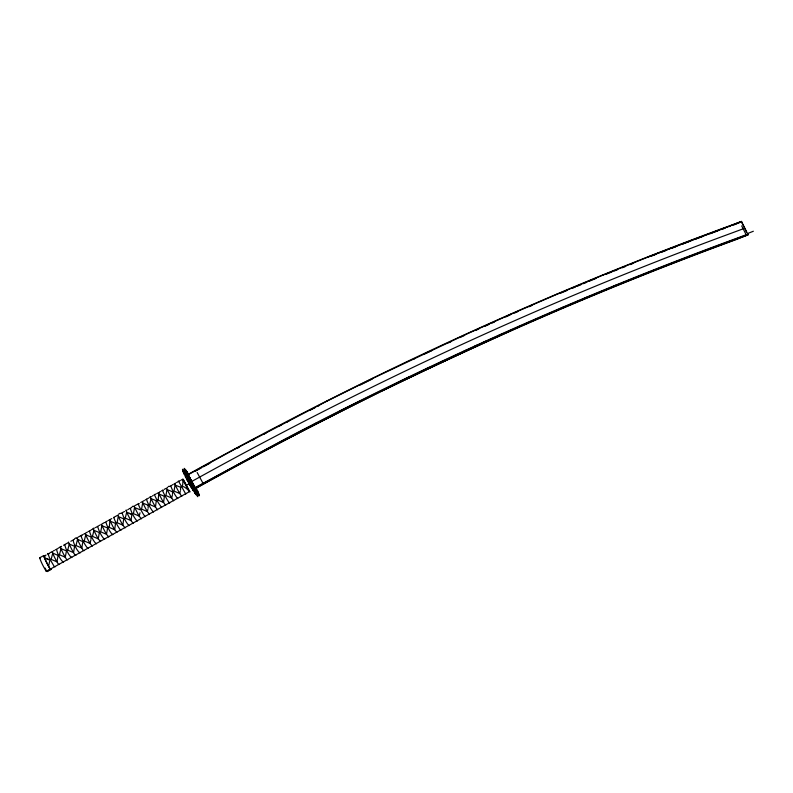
<?xml version="1.0" encoding="UTF-8"?>
<svg xmlns="http://www.w3.org/2000/svg" width="793" height="793" viewBox="0 0 793 793"><rect width="100%" height="100%" fill="white"/><g stroke="black" fill="none" stroke-linecap="round" stroke-linejoin="round"><path stroke-width="1.19" d="M180.546 490.223L180.586 487.189M164.409 496.18L163.566 502.524L157.648 499.937M172.537 493.752L172.507 491.68M156.3 500.69L155.458 507.034L149.53 504.457M148.142 508.254L148.172 505.2M131.886 514.26L131.033 520.634L125.076 518.047M123.718 518.8L122.865 525.174L116.888 522.587M115.53 523.35L114.678 529.734L108.7 527.147M107.451 529L106.48 534.294L108.76 536.97M90.947 539.121L91.096 537.148C89.708 536.118 83.602 534.66 85.485 533.174L87.28 532.182M94.456 528.098L93.177 528.356L93.871 530.289L99.323 532.579L98.263 538.863L92.266 536.286M76.415 538.11L77.278 537.733C75.335 539.22 81.481 540.697 82.859 541.728L81.798 548.032L75.771 545.445M68.515 542.045L69.179 544.008L74.611 546.308L73.531 552.622L74.899 554.912L75.94 555.249M52.566 551.452C50.455 552.959 56.7 554.485 58.067 555.506L56.977 561.84L50.921 559.263M66.265 551.898L65.264 557.231L59.217 554.654M49.681 561.117L48.561 566.42L50.048 568.75M182.073 486.575C183.917 483.581 181.488 475.126 184.511 481.738A15.156 1.318 60.7 0 1 188.922 490.044C192.798 495.962 185.582 485.722 181.924 486.446M180.279 491.323L179.743 493.524L174.004 491.065C174.321 488.964 175.521 484.017 174.807 483.591L175.57 483.066M173.697 500.799L171.585 497.954L165.915 495.556C166.252 493.444 167.422 488.508 166.758 488.052L167.521 487.536M157.807 500.066C158.937 499.055 158.342 490.728 159.096 492.849M149.689 504.576L151.076 498.628L150.204 496.696M147.875 509.354L147.329 511.564L141.56 509.096C141.967 506.945 143.047 502.028 142.532 501.503L144.296 500.522M141.342 518.82L139.102 516.035L133.412 513.626C133.848 511.455 134.889 506.549 134.423 506.003L133.581 506.38M125.254 518.156L126.692 512.169L125.849 510.216M117.077 522.706C117.562 520.515 118.524 515.609 118.167 515.034L115.441 516.451M108.889 527.256C110.118 526.076 109.384 517.958 110.495 519.841M107.333 527.9L102.178 525.789A15.008 2.448 60.7 0 0 106.48 534.294L100.681 531.816C101.217 529.595 102.109 524.698 101.851 524.084L100.998 524.46M92.464 536.385L93.97 530.339A15.027 2.567 60.7 0 0 98.263 538.863L100.572 541.53M84.227 540.965L85.763 534.908A15.037 2.686 60.7 0 0 90.035 543.443L84.018 540.866M75.979 545.544L77.526 539.478A15.047 2.805 60.6 0 0 81.798 548.032L83.156 550.322L84.167 550.669M67.722 550.144L69.278 544.057A15.067 2.924 60.6 0 0 73.531 552.622L67.504 550.045M59.435 554.743L61.021 548.637L66.126 550.808M51.148 559.352L52.744 553.236A15.087 3.172 60.6 0 0 56.977 561.84L58.345 564.13L59.435 564.438M194.107 489.737L193.363 487.14L193.165 488.032M185.82 473.718L185.195 472.45L185.78 473.143M184.343 472.965L183.897 472.132L184.402 473.312M172.468 494.723L171.665 498.014A14.908 1.507 60.7 0 1 167.264 489.648L172.656 491.809M140.004 512.774L139.191 516.094A14.958 1.973 60.7 0 1 134.84 507.649L140.034 509.73M90.868 540.102L89.936 543.393L92.375 546.09M196.595 492.364L190.558 482.332M191.599 485.058L192.114 484.781M731.513 225.45L741.475 221.425L748.126 234.807L735.805 239.704C549.42 308.08 368.914 392.119 195.465 488.627L187.951 474.492C361.846 378.092 542.759 294.153 729.51 225.856L741.475 221.425M185.384 473.619L185.255 472.836L189.656 480.925M188.427 478.328C186.613 477.941 190.28 478.784 188.397 479.141M186.405 472.489L186.533 473.748L186.464 472.43M186.068 472.678L185.621 470.467L186.177 472.569M105.34 522.151L105.905 521.744C106.034 523.995 110.019 533.005 112.844 534.69M113.498 517.621L114.688 516.957M129.774 508.591L130.33 508.184C130.567 510.573 134.612 519.068 137.278 521.08M147.171 498.936L145.169 499.947M162.694 490.223L161.326 490.976M178.247 481.688L178.425 480.945L185.77 494.079M47.828 554.079L49.037 553.405M68.198 542.67L63.499 545.277M72.559 540.35L73.125 539.934C73.025 542.164 77.03 551.571 80.053 552.959M74.948 538.467L75.682 537.971M120.219 513.249L118.682 514.102M132.203 506.687L132.927 506.192M168.136 486.743L168.859 486.258M130.964 507.926L131.697 507.421M155.25 494.445L155.993 493.94M179.416 481.034L180.15 480.528M73.769 539.676L74.522 539.161M82.73 534.601L78.051 537.198M106.54 521.487L107.283 520.981M126.305 510.514L127.078 509.988M151.384 496.497L149.778 497.389M187.307 478.566L187.435 479.23L187.019 478.585M44.299 556.032L46.103 555.031M58.048 548.31L61.596 546.337M95.467 527.632L97.172 526.691M104.517 522.508L102.634 523.558M128.079 509.532L128.952 508.947M152.385 496.031L153.257 495.456M176.571 482.61L177.434 482.035M70.855 541.292L71.737 540.707M83.691 534.175L84.633 533.55M92.821 529L90.927 530.051M108.235 520.545L111.803 518.563M140.757 502.494L141.689 501.88M156.935 493.514L158.699 492.532M165.925 488.429L164.062 489.459M181.091 480.102L182.846 479.131L189.487 491.64L50.623 568.968M51.704 551.829L49.79 552.89M192.758 486.694L192.897 486.119M192.273 487.279L192.312 488.508M192.828 486.02L193.532 487.992M188.179 478.803L189.061 478.219L188.09 476.88L193.631 488.458M44.785 556.081L43.625 555.625L39.65 557.826A16.673 3.687 60.6 0 0 46.153 571.158L51.168 569.037M195.296 490.51L194.364 488.706L195.157 490.411M50.712 569.156L46.728 571.366L45.102 568.046M51.277 569.364L47.302 571.575L46.153 571.158M196.228 490.907C197.626 494.624 195.921 491.71 193.026 486.674M195.316 489.34L198.835 495.179L195.306 489.142M194.563 490.143L195.237 489.767M195.95 489.578L195.019 490.58M195.98 489.836C198.627 493.543 194.235 487.536 196.149 489.737M196.109 490.51L195.524 490.292L197.596 493.058L196.426 490.887L196.456 491.402M195.227 490.768L196.337 490.153M196.515 490.421L196.02 491.313L195.068 489.856M196.714 490.758L196.02 491.154L195.078 489.618M194.582 489.975L195.921 492.066L195.574 490.808M197.378 492.75C194.919 489.182 199.102 497.221 197.07 492.225M196.634 492.245C198.498 492.066 194.969 487.864 196.337 490.361M196.426 492.879L197.794 493.95M194.9 492.631L196.069 493.613M196.357 491.561L197.457 494.138M198.399 493.732L198.676 494.257M198.716 495.119L197.507 493.563M187.158 473.57C189.349 477.723 183.946 467.394 187.584 473.302L188.03 474.204M187.317 476.92L188 476.543L184.373 469.882M186.702 474.363C183.163 467.464 188.536 478.466 186.077 472.608L186.514 472.39M187.584 473.302L186.642 472.212L187.703 474.264M186.92 474.184L186.117 474.432M192.114 481.926A19.389 1.586 60.7 0 0 189.834 477.782C187.931 476.623 182.43 465.689 186.077 472.608M186.504 475.235L187.178 474.858L184.531 470.328M186.96 475.889L189.061 478.219M188.764 479.656C188.278 477.158 186.979 478.645 188.903 478.863M188.764 477.634L189.021 479.002M188.427 478.139L187.842 478.357M188.09 478.942L188.625 478.575M190.726 482.233L190.082 481.886M186.157 485.375L189.537 483.492M190.469 483.334L190.756 482.689M191.222 483.552L190.865 484.146L190.974 483.056M191.311 484.929L191.569 484.087M184.68 469.654L186.147 471.845M194.9 487.725L287.69 437.617M195.068 488.101C368.695 391.504 549.39 307.397 735.963 238.951L748.017 234.47M195.247 488.419L241.756 462.884L306.722 428.666M188.08 474.749L234.589 449.344M194.82 471.468L201.303 467.929M203.454 466.75L209.937 463.211M234.54 449.353L327.231 401.01M236.909 448.501L239.07 447.361M252.005 440.502L254.156 439.362M263.861 434.227L266.022 433.077M278.958 426.228L281.119 425.088M288.791 437.052C433.365 361.558 582.558 294.818 735.696 238.643L746.173 234.748L741.693 225.896M314.167 424.215L316.367 423.085M308.923 427.526L334.2 414.511M288.047 438.311L380.353 391.544L472.251 347.988M286.62 422.263L288.821 421.133M309.736 410.397L315.237 407.572M317.438 406.442L319.638 405.312M360.29 384.992L372.373 378.985M339.444 411.289L360.28 400.911M327.192 401.04L373.404 378.073M373.315 378.132L465.461 334.596M412.915 359.487L415.106 358.436M401.902 380.521L409.565 376.834M381.344 391.038L415.254 374.683M420.726 372.046L518.087 327.37M423.968 354.253L431.808 350.605M448.61 342.804L450.86 341.763M459.821 337.6L464.301 335.528M425.98 368.923L429.34 367.357M440.531 362.143L443.882 360.577M464.024 351.2L466.264 350.159M159.462 492.017L160.464 491.551M135.197 505.488L139.072 503.426M53.349 550.917L54.37 550.441M172.111 484.989L173.052 484.563M147.904 498.43L148.856 497.994M124.521 511.505L122.201 512.694C122.38 515.093 126.424 523.658 129.15 525.61M99.115 525.511L100.067 525.075M465.283 334.686L511.366 314.018M475.483 330.493L478.843 328.986M484.434 326.478L488.904 324.476M492.265 322.969L494.495 321.968M505.686 316.952L510.157 314.95M474.095 346.551L477.445 345.044M483.026 342.526L486.377 341.02M498.668 335.498L502.019 333.992M173.974 483.958L174.807 483.591M169.385 486.505L170.198 486.149M120.823 513.458L121.646 513.101M88.152 531.597L88.985 531.231M55.252 549.856L56.085 549.49M511.148 314.127L557.201 294.193M514.627 312.997L517.978 311.55M529.149 306.713L532.5 305.265M561.166 308.08L563.397 307.119M517.849 327.459L563.853 307.515M556.944 294.322L602.997 275.112M560.502 293.212L567.362 290.347M571.931 288.444L575.361 287.016M577.651 286.065L581.081 284.637M583.37 283.676L586.8 282.249M589.09 281.297L595.949 278.442M585.105 298.039L588.525 296.612M563.575 307.615L609.579 288.404M98.362 526.027L97.727 526.284C97.807 528.525 101.791 537.634 104.666 539.25M90.184 530.567L89.54 530.824C89.559 533.065 93.554 542.273 96.478 543.81M57.294 548.825L56.65 549.083C56.432 551.294 60.456 560.919 63.569 562.138M171.377 485.494L170.753 485.752C171.278 488.082 175.332 496.249 177.731 498.559M602.69 275.26L648.743 256.754L729.679 226.074M606.239 274.2L611.948 271.91M614.238 270.998L617.658 269.62M622.227 267.786L625.657 266.408M630.227 264.575L633.657 263.207M613.653 286.184L617.073 284.806M609.252 288.523L655.256 270.016M753.35 231.239L747.968 233.4M648.396 256.922L694.083 239.308M651.935 255.921L655.365 254.603M662.214 251.956L665.644 250.638M672.494 247.991L675.914 246.673M682.773 244.026L690.762 240.943M654.899 270.155L700.913 252.352M743.219 228.79L732.772 232.666C546.149 301.023 365.375 385.041 191.648 481.52L188.496 475.413L191.807 481.678M736.747 239.05L748.126 234.807M695.213 238.881L728.113 226.699M741.643 221.643L729.253 226.273M695.322 239.199L703.262 236.264M710.072 233.737L718.012 230.793M721.412 229.534L724.822 228.275M733.921 224.915L741.207 221.842M700.506 252.511L736.073 239.298M729.352 226.59L730.462 226.193M735.636 239.456L737.193 238.891M44.874 556.27C40.899 556.18 49.156 560.076 49.543 560.027M46.242 558.55L48.432 559.243M129.16 513.438L131.321 514.132M39.65 557.826L40.235 558.054M48.968 553.901L47.828 553.425L50.227 559.65L54.241 566.519L55.302 566.737M60.813 546.863L60.268 546.625L61.021 548.637A15.077 3.043 60.6 0 0 65.264 557.231L66.632 559.521L67.692 559.838M64.897 544.504C64.739 546.724 68.743 556.24 71.816 557.538M81.857 535.642C78.834 533.62 86.705 548.964 88.271 548.379M197.1 491.878L195.474 488.904M180.735 487.318L175.332 485.167A14.889 1.388 60.7 0 0 179.743 493.524L181.756 496.319M164.567 496.309L159.175 494.138A14.918 1.626 60.7 0 0 163.566 502.524L165.628 505.29M156.459 500.809L151.076 498.628A14.928 1.735 60.7 0 0 155.458 507.034L157.549 509.79M148.341 505.329L142.968 503.139A14.948 1.854 60.7 0 0 147.329 511.564L149.451 514.3M132.064 514.379L126.692 512.169A14.968 2.092 60.7 0 0 131.033 520.634L133.214 523.34M123.896 518.909L118.534 516.699A14.988 2.21 60.7 0 0 122.865 525.174L125.076 527.88M115.719 523.459L110.366 521.239A14.998 2.329 60.7 0 0 114.678 529.734L116.928 532.42M183.005 469.585L182.469 469.278L182.955 471.429L185.641 477.059M184.531 469.506L186.791 474.055M114.529 517.502C111.714 515.153 119.634 530.586 121.002 530.15M138.874 503.991C136.198 501.473 144.207 516.877 145.397 516.56M146.536 499.184C146.893 501.553 150.948 509.909 153.505 512.05M163.09 490.54C160.533 487.784 168.671 503.277 169.672 503.049M186.296 475.176L186.424 475.592M196.416 490.252L193.819 486.327A18.903 1.517 60.7 0 1 188.675 476.662L187.217 473.827L188.347 475.007M195.861 490.104L196.624 491.313M195.613 489.767L196.168 490.391M195.227 488.785L195.96 489.479M186.623 474.155L187.227 474.739M185.255 469.575L184.551 469.04L187.346 476.117M203.335 483.859L197.17 472.529M193.482 487.447L190.687 482.828M195.058 490.342L194.424 489.628M195.276 489.995L195.484 490.52L194.364 488.706M197.685 493.732L199.083 495.03L197.556 490.639M184.154 470.18L184.739 470.873M185.621 470.467L186.484 471.657M187.544 477.703L187.981 478.189L187.485 477.138M196.803 491.006L197.744 492.879L195.445 488.26M184.353 470.596L185.582 472.36M184.848 471.587L184.184 470.685L184.62 471.686M192.64 486.813L192.193 486.168M194.652 492.78L196 494.673M196.089 491.967L196.763 492.691M185.968 473.986L186.543 474.739L186.305 474.164M185.701 469.862L189.002 474.977M187.356 472.41L184.154 468.336L187.217 476.028M195.782 493.524L196.267 494.217M192.907 486.466L191.856 484.612M192.649 485.703L191.737 484.275M195.405 490.897L195.752 491.164M188.724 478.407L187.753 477.069L188.169 478.348M192.986 490.193L197.794 496.676L197.764 495.962M186.771 472.737L187.257 473.48M190.578 482.441L189.904 481.371M195.375 490.837L195.921 492.066M196.684 491.501L196.357 490.966L197.001 492.076M192.828 486.159L199.479 495.734L196.198 487.844M193.145 490.589L189.18 483.73M195.247 490.629L194.791 489.866M187.009 474.957L184.363 470.427M197.12 491.412L195.841 489.757M196.139 491.224L188.328 478.001M191.123 483.324L188.863 479.2M190.925 482.759L193.403 487.368M190.578 482.947L191.202 484.027M196.198 492.413L196.664 493.226M193.819 488.488L194.563 489.777M185.275 472.469L186.821 475.245M185.106 472.559L186.652 475.344M191.172 487.328L187.158 480.152M185.81 475.027L186.147 475.622M48.67 566.46L44.458 557.836M190.35 484.503L190.925 485.514M186.087 474.501L187.267 476.633M189.031 480.806L190.29 483.115M186.87 473.56L187.217 474.214M191.767 485.048L192.788 486.991M186.028 474.026L186.375 474.68M195.375 491.382L195.683 491.947M191.906 487.17L192.402 488.141M187.911 480.132L188.417 481.083M188.972 480.171L189.408 481.004M190.657 483.373L191.202 484.404M185.572 476.068L186.058 476.989M197.001 493.841L197.427 494.663M188.427 478.853L189.21 480.707M186.811 472.122L187.872 474.174M187.098 475.79L189.021 479.349M187.753 477.971L188.952 480.469M186.9 478.437L188.357 481.182L187.882 479.993M185.393 476.732L187.317 480.3M194.007 485.385L194.8 486.961M741.336 221.634L746.461 231.933M196.535 490.629L196.981 491.541M195.613 488.171L198.438 494.614M196.634 491.154L195.465 488.627M187.178 474.858L188 476.543M184.957 471.994L185.403 472.975M188.05 479.904L188.437 480.756M188.387 478.754L188.734 479.517M188.219 478.853L188.556 479.616M196.049 493.226L196.436 494.089M192.778 488.934L193.026 489.697M184.283 474.234L182.846 470.576M187.386 475.929L187.822 476.95M161.594 507.54L158.134 502.475L154.219 494.376M183.262 470.338L183.51 471.062M50.137 568.938A16.673 3.628 60.6 0 1 43.625 555.625M193.789 486.406A19.736 1.576 60.7 0 1 188.417 476.315M192.55 482.749A19.389 1.586 60.7 0 1 193.809 485.138M187.812 489.033A14.879 1.279 60.7 0 1 183.391 480.687M186.633 474.987L187.921 477.396L186.633 474.987"/></g></svg>
